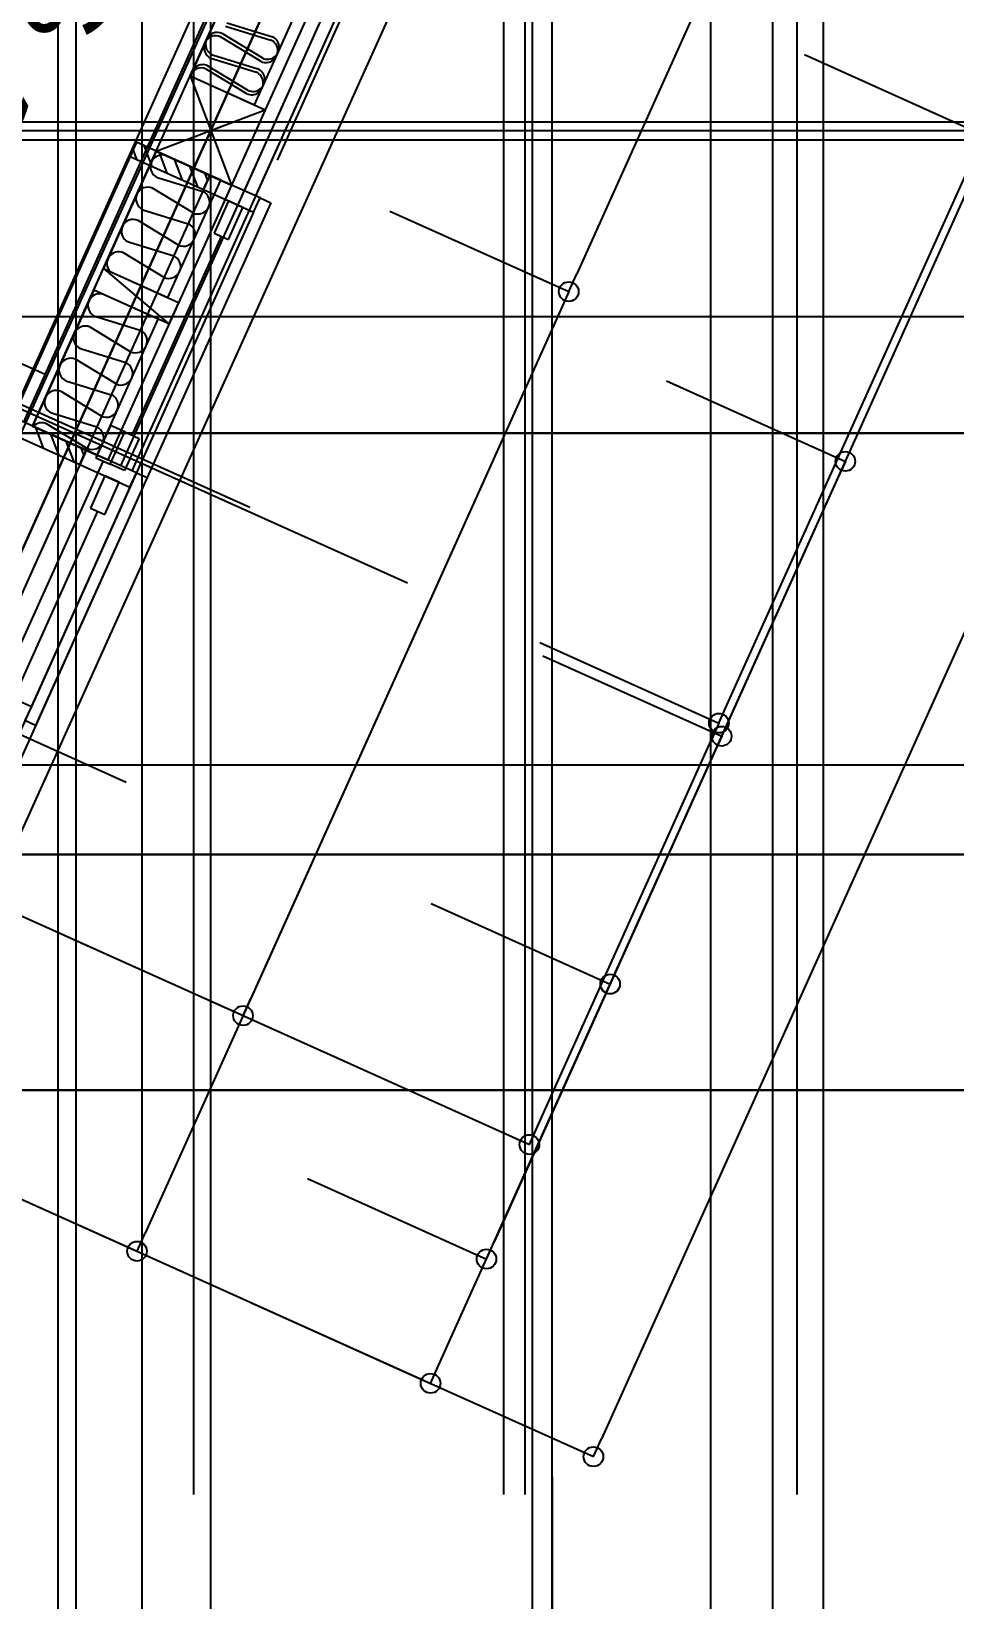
# Model space of a CAD drawing. Header units: metres. Extents: x 10908 to 27249, y 7268 to 22901.
# Drawn here: x 20094 to 21270, y 9876 to 11873 of the extents above; entities that cross this region are included whole.
import ezdxf

# ---------------------------------------------------------------- set-up
doc = ezdxf.new("R2010")
doc.units = ezdxf.units.M

msp = doc.modelspace()

# ---------------------------------------------------------------- linework, layer by layer
at = {"layer": '繝繝ｼ繧ｿ 001_1F'}
for p, q in [((18710.46694910874, 8165.039872901067), (23230.55688280352, 18209.68417000058)), ((20731.59314140038, 12656.43141132692), (20731.59314140038, 7735)), ((21141.47341594739, 12348.84801035021), (20788.55979344463, 11564.59551589963)), ((21141.47841594737, 12348.84301035019), (20788.56479344461, 11564.5905158996)), ((20612.56394294581, 10174.36618126015), (21576.92093466847, 12317.38171842162)), ((18912.84079647144, 11917.80289964042), (20572.77660869934, 11170.83178413786)), ((21078.57527822905, 11843.54583431845), (21306.55565452283, 11740.95466498625)), ((21078.57527822905, 11843.54583431845), (21078.57527822905, 11843.54583431845)), ((21078.57527822905, 11843.54583431845), (21078.57527822905, 11843.54583431845)), ((20979.89539252796, 11015.04297166431), (21296.29653758961, 11718.15662735687)), ((20550.32030021763, 11644.38864760245), (20778.30067651141, 11541.79747827025)), ((20550.32030021763, 11644.38864760245), (20550.32030021763, 11644.38864760245)), ((20550.32030021763, 11644.38864760245), (20550.32030021763, 11644.38864760245)), ((20550.32530021761, 11644.38364760242), (20550.32530021761, 11644.38364760242)), ((20550.32530021761, 11644.38364760243), (20778.30567651139, 11541.79247827023)), ((20550.32530021761, 11644.38364760243), (20550.32530021761, 11644.38364760243)), ((21512.88289506868, 11620.69001649126), (20820.02608537315, 10081.00821716786)), ((20778.30067651141, 11541.79747827025), (20788.55979344463, 11564.595515899628)), ((20778.30567651139, 11541.79247827023), (20788.56479344461, 11564.590515899608)), ((20778.30067651141, 11541.79747827025), (20768.041559578192, 11518.999440640871)), ((20778.30567651139, 11541.79247827022), (20768.04655957817, 11518.994440640841)), ((20778.30067651141, 11541.79747827025), (20778.30067651141, 11541.79747827025)), ((20778.30567651139, 11541.79247827023), (20778.30567651139, 11541.79247827023)), ((20768.04655957817, 11518.99444064085), (20238.67612582401, 10342.61569896494)), ((20768.04155957819, 11518.99944064087), (20373.67112582404, 10642.62069896498)), ((23123.15486463556, 11361.57314363085), (19710.65486463556, 11361.57314363085)), ((20741.65589930096, 11094.83610336713), (20969.63627559474, 10992.24493403493)), ((20741.65589930096, 11094.83610336713), (20741.65589930096, 11094.83610336713)), ((20741.65589930096, 11094.83610336713), (20741.65589930096, 11094.83610336713)), ((20969.63627559474, 10992.24493403493), (20979.89539252796, 11015.042971664308)), ((20969.63627559474, 10992.24493403493), (20959.377158661522, 10969.446896405552)), ((20969.63627559474, 10992.24493403493), (20969.63627559474, 10992.24493403493)), ((20738.43972789407, 10478.47482803346), (20959.37715866152, 10969.44689640555)), ((19600.94895228971, 10962.9310368061), (20500.20023466708, 10558.26795973628)), ((26162.5, 10825.005), (11375, 10825.005)), ((20135.43163259704, 10722.4138306678), (20363.41200889082, 10619.8226613356)), ((20135.43163259704, 10722.4138306678), (20135.43163259704, 10722.4138306678)), ((20363.41200889082, 10619.8226613356), (20373.67112582404, 10642.620698964978)), ((20363.41200889082, 10619.8226613356), (20363.41200889082, 10619.8226613356)), ((20500.20023466708, 10558.26795973628), (20728.18061096086, 10455.67679040408)), ((20500.20023466708, 10558.26795973628), (20500.20023466708, 10558.26795973628)), ((20728.18061096086, 10455.67679040408), (20738.439727894078, 10478.474828033459)), ((20000.43663259701, 10422.40883066777), (20228.41700889079, 10319.81766133557)), ((20228.41700889079, 10319.81766133557), (20238.676125824008, 10342.615698964948)), ((20228.41700889079, 10319.81766133557), (20228.41700889079, 10319.81766133557)), ((20374.32444971881, 10254.15931296297), (20602.30482601259, 10151.56814363077)), ((20374.32444971881, 10254.15931296297), (20374.32444971881, 10254.15931296297)), ((20602.30482601259, 10151.56814363077), (20612.56394294581, 10174.366181260148)), ((20581.78659214615, 10160.80134887068), (20809.76696843993, 10058.21017953848)), ((20581.78659214615, 10160.80134887068), (20581.78659214615, 10160.80134887068)), ((20809.76696843993, 10058.21017953848), (20820.02608537315, 10081.008217167859)), ((20809.76696843993, 10058.21017953848), (20809.76696843993, 10058.21017953848)), ((20757.33148189235, 10032.49499999998), (20757.33148189235, 10032.49499999998)), ((20757.33148189235, 10032.49499999998), (20757.33148189235, 9782.494999999977)), ((20757.33148189235, 10032.49499999998), (20757.33148189235, 10032.49499999998))]:
    msp.add_line(p, q, dxfattribs=at)
for centre, radius in [((20778.30067651141, 11541.79747827025), 12.5), ((20778.30067651141, 11541.79747827025), 12.5), ((20778.30567651139, 11541.79247827022), 12.5), ((20778.30567651139, 11541.79247827023), 12.5), ((20969.63627559474, 10992.24493403493), 12.5), ((20969.63627559474, 10992.24493403493), 12.500000000000002), ((20363.41200889082, 10619.8226613356), 12.5), ((20728.18061096086, 10455.67679040408), 12.500000000000002), ((20228.41700889079, 10319.81766133557), 12.500000000000002), ((20602.30482601259, 10151.56814363077), 12.5), ((20809.76696843993, 10058.21017953848), 12.5)]:
    msp.add_circle(centre, radius, dxfattribs=at)
at = {"layer": '繝繝ｼ繧ｿ 001_2F'}
for p, q in [((18841.91453303834, 8457.145614966843), (23230.55688280352, 18209.68417000058)), ((20757.32648189237, 9996.766731542351), (20757.32648189237, 13035.09270659643)), ((21141.47341594739, 12348.84801035021), (20788.55979344463, 11564.59551589963)), ((20612.55894294583, 10174.37118126017), (21576.91593466849, 12317.38671842165)), ((20550.32030021763, 11644.38864760245), (20550.32030021763, 11644.38864760245)), ((20550.32030021763, 11644.38864760245), (20778.30067651141, 11541.79747827025)), ((20550.32030021763, 11644.38864760245), (20550.32030021763, 11644.38864760245)), ((21512.8778950687, 11620.69501649128), (20820.02108537317, 10081.01321716788)), ((20778.30067651141, 11541.79747827025), (20788.55979344463, 11564.595515899628)), ((20778.30067651141, 11541.79747827025), (20768.041559578192, 11518.999440640871)), ((20778.30067651141, 11541.79747827025), (20778.30067651141, 11541.79747827025)), ((20768.04155957819, 11518.99944064087), (20238.67112582403, 10342.62069896497)), ((19288.69658954918, 10742.69460003934), (20588.46342293722, 10157.79952501472)), ((26162.5, 10525.005), (11375, 10525.005)), ((20000.43163259703, 10422.41383066779), (20228.41200889081, 10319.82266133559)), ((20228.41200889081, 10319.82266133559), (20238.67112582403, 10342.620698964967)), ((20228.41200889081, 10319.82266133559), (20228.41200889081, 10319.82266133559)), ((20374.31944971883, 10254.164312963), (20602.29982601261, 10151.5731436308)), ((20374.31944971883, 10254.164312963), (20374.31944971883, 10254.164312963)), ((20602.29982601261, 10151.5731436308), (20612.55894294583, 10174.371181260178)), ((20581.78159214617, 10160.8063488707), (20809.76196843995, 10058.21517953851)), ((20581.78159214617, 10160.8063488707), (20581.78159214617, 10160.8063488707)), ((20809.76196843995, 10058.21517953851), (20820.02108537317, 10081.013217167889)), ((20809.76196843995, 10058.21517953851), (20809.76196843995, 10058.21517953851)), ((20757.32648189237, 10032.5), (20757.32648189237, 10032.5)), ((20757.32648189237, 10032.5), (20757.32648189237, 9782.5)), ((20757.32648189237, 10032.5), (20757.32648189237, 10032.5))]:
    msp.add_line(p, q, dxfattribs=at)
for centre, radius in [((20778.30067651141, 11541.79747827025), 12.5), ((20778.30067651141, 11541.79747827025), 12.5), ((20228.41200889081, 10319.82266133559), 12.500000000000002), ((20602.29982601261, 10151.5731436308), 12.5), ((20809.76196843995, 10058.21517953851), 12.5)]:
    msp.add_circle(centre, radius, dxfattribs=at)
at = {"layer": '繝繝ｼ繧ｿ 001_R'}
msp.add_line((22724.70121818729, 17085.5604708534), (19772.45125630323, 10525.00500000002), dxfattribs=at)
at = {"layer": '繧ｫ繝槭メ_1F'}
msp.add_line((20111.176168660517, 11436.122726678914), (19607.795300196696, 11662.644117487635), dxfattribs=at)
at = {"layer": '繧ｫ繧ｿ繝ｭ繧ｰ驛ｨ蜩(蜴ｨ謌ｿ險ｭ蛯)_2F'}
for p, q in [((19734.556954317413, 10640.836994943944), (20658.739366209647, 12692.05735126198)), ((19752.15911051333, 10632.685544136903), (20676.97182176246, 12683.836793828654))]:
    msp.add_line(p, q, dxfattribs=at)
at = {"layer": '蜀螢∽ｻ穂ｸ_1F'}
msp.add_line((20427.48194818906, 12139.02445896456), (20241.5208805277, 11725.77764193932), dxfattribs=at)
at = {"layer": '蜀螢∽ｻ穂ｸ_2F'}
msp.add_line((20671.377880029613, 12681.015418610232), (20083.992140018112, 11375.713774140226), dxfattribs=at)
at = {"layer": '螟門｣∽ｻ穂ｸ_1F'}
for p, q in [((20365.086244478935, 11670.173228161266), (21712.806285928396, 14665.106653604513)), ((20379.676988561732, 11663.607393324006), (21727.397030011194, 14658.540818767251))]:
    msp.add_line(p, q, dxfattribs=at)
at = {"layer": '螟門｣∽ｻ穂ｸ_2F'}
for p, q in [((20207.557503969347, 11320.109360362181), (21665.541040510958, 14560.072774899103)), ((20222.148248052144, 11313.543525524921), (21680.13178459376, 14553.506940061843))]:
    msp.add_line(p, q, dxfattribs=at)
at = {"layer": '螢_1F'}
for p, q in [((20296.00819046192, 11816.399841516102), (20626.351755711603, 12550.496653182068)), ((20722.103513754988, 12507.408362062548), (20391.759948505303, 11773.311550396582)), ((20252.91989934239, 11720.648083472706), (20348.671657385774, 11677.559792353182))]:
    msp.add_line(p, q, dxfattribs=at)
at = {"layer": '螢_2F'}
for p, q in [((20296.00821447817, 11816.399830708788), (20626.351776294607, 12550.496643919714)), ((20722.103513754988, 12507.408362062546), (20391.759948505303, 11773.311550396582)), ((20095.391184934062, 11370.584203928056), (20252.91992380646, 11720.648072463884)), ((20348.671657385778, 11677.559792353195), (20191.142916876186, 11327.495924554101)), ((20173.362840721795, 11543.854619871392), (20185.67378104166, 11571.212265026645)), ((20185.67378104166, 11571.212265026645), (20281.425539085045, 11528.12397390712)), ((20185.67378104166, 11571.212265026645), (20269.114598765183, 11500.766328751868)), ((20269.114598765183, 11500.766328751868), (20173.3628407218, 11543.854619871392)), ((20281.425539085045, 11528.12397390712), (20269.11459876518, 11500.766328751868)), ((20095.3911588328, 11370.584215673616), (20191.142916876186, 11327.495924554092))]:
    msp.add_line(p, q, dxfattribs=at)
at = {"layer": '蟒ｺ蜈ｷ(驥大ｱ樒ｪ)_1F'}
for p, q in [((20227.842057950074, 11731.933112099248), (20219.634764403498, 11713.694681995747)), ((20321.314012230523, 11689.870732673047), (20227.842057950074, 11731.933112099248)), ((20237.1626064722, 11727.738865264291), (20247.193743029125, 11701.293141614213)), ((20219.634764403498, 11713.694681995747), (19936.48313704663, 11084.46884342492)), ((20219.634764403498, 11713.694681995747), (20313.106718683946, 11671.632302569546)), ((20223.331155402073, 11721.908884214801), (20227.848966622554, 11709.998290997171)), ((20256.507382878775, 11719.033715881333), (20266.5385194357, 11692.587992231254)), ((20275.85215928535, 11710.328566498374), (20285.883295842275, 11683.882842848296)), ((20295.196935691925, 11701.623417115416), (20305.22807224885, 11675.177693465337)), ((20321.314012230523, 11689.870732673047), (20313.106718683946, 11671.632302569546)), ((20313.106718683946, 11671.632302569546), (20321.314012230523, 11689.870732673047)), ((20314.5417120985, 11692.918267732457), (20318.266477171113, 11683.098432541026)), ((20385.148517592777, 11661.145205260033), (20321.31401223052, 11689.870732673047)), ((20313.106718683946, 11671.632302569546), (20029.95509132708, 11042.406463998721)), ((20313.106718683946, 11671.632302569546), (20376.941224046204, 11642.90677515653)), ((20398.827340170406, 11654.9897351001), (20099.261125720386, 10989.28703632227)), ((20345.023971365074, 11657.269538863038), (20326.557560885278, 11616.233071130158)), ((20344.79599098878, 11608.025777583582), (20363.262401468575, 11649.062245316461)), ((20363.262401468575, 11649.062245316461), (20345.023971365074, 11657.269538863038)), ((20376.941224046204, 11642.906775156529), (20385.14851759278, 11661.14520526003)), ((20385.148517592777, 11661.145205260033), (20398.827340170403, 11654.9897351001)), ((20376.941224046204, 11642.906775156529), (20093.789596689337, 11013.680936585703)), ((20335.67677593703, 11612.12942435687), (20221.80057797829, 11359.071206670777)), ((20326.557560885278, 11616.233071130158), (20344.79599098878, 11608.025777583582)), ((20902.66397177966, 11428.26325087594), (21130.64434807343, 11325.67208154374)), ((20902.66397177966, 11428.26325087594), (20902.66397177966, 11428.26325087594)), ((20372.153636144034, 11266.739154271798), (20034.742679229243, 11418.574084883452)), ((20194.442932823036, 11371.38214699064), (20175.97652234324, 11330.34567925776)), ((20212.681362926538, 11363.174853444065), (20194.442932823036, 11371.382146990642)), ((20194.214952446742, 11322.138385711185), (20212.681362926538, 11363.174853444065)), ((20194.214952446742, 11322.138385711185), (20212.681362926538, 11363.174853444065)), ((20230.91979303004, 11354.967559897488), (20212.453382550244, 11313.931092164608)), ((20212.681362926538, 11363.174853444065), (20230.91979303004, 11354.967559897488)), ((20185.09573739499, 11326.242032484473), (20071.21953943625, 11073.18381479838)), ((20175.97652234324, 11330.34567925776), (20194.214952446742, 11322.138385711183)), ((21130.64434807343, 11325.67208154374), (21120.38523114021, 11302.874043914362)), ((20212.453382550244, 11313.931092164608), (20194.214952446742, 11322.138385711185)), ((21120.38523114022, 11302.87404391437), (20841.33725055663, 10682.76742039529)), ((20029.955091327076, 11042.40646399872), (20093.789596689334, 11013.680936585704)), ((20093.789596689334, 11013.680936585704), (20085.582303142757, 10995.442506482203)), ((20099.261125720386, 10989.28703632227), (20085.58230314276, 10995.442506482203)), ((20603.09775732964, 10762.56055209811), (20831.07813362341, 10659.96938276591)), ((20603.09775732964, 10762.56055209811), (20603.09775732964, 10762.56055209811)), ((20831.07813362341, 10659.96938276591), (20841.33725055663, 10682.767420395288)), ((20831.07813362341, 10659.96938276591), (20831.07813362341, 10659.96938276591))]:
    msp.add_line(p, q, dxfattribs=at)
for centre in [(21130.64434807343, 11325.67208154374), (20831.07813362341, 10659.96938276591)]:
    msp.add_circle(centre, 12.5, dxfattribs=at)
at = {"layer": '蟒ｺ蜈ｷ(驥大ｱ樒ｪ)_2F'}
for p, q in [((20062.10602389391, 11363.630814196657), (20155.57797817436, 11321.568434770455)), ((20163.78527172093, 11339.806864873957), (20070.313317440483, 11381.869244300158)), ((20098.978642369188, 11368.969848082243), (20109.009778926113, 11342.524124432164)), ((20118.323418775763, 11360.264698699284), (20128.354555332688, 11333.818975049206)), ((20137.668195182338, 11351.559549316326), (20147.699331739263, 11325.113825666247)), ((20163.78527172093, 11339.806864873957), (20155.577978174355, 11321.568434770455)), ((20155.57797817436, 11321.568434770455), (20163.785271720935, 11339.806864873957)), ((20157.012971588912, 11342.854399933367), (20160.737736661526, 11333.034564741936)), ((20227.61977708319, 11311.08133746094), (20163.78527172093, 11339.806864873957)), ((20155.57797817436, 11321.568434770455), (19872.426350817488, 10692.342596199629)), ((20241.29859966082, 11304.92586730101), (19941.732385210795, 10639.22316852318)), ((20155.57797817436, 11321.568434770455), (20219.412483536616, 11292.842907357439)), ((20187.495230855486, 11307.205671063946), (20169.02882037569, 11266.169203331066)), ((20205.733660958987, 11298.998377517371), (20187.495230855486, 11307.205671063948)), ((20219.412483536616, 11292.842907357439), (20227.619777083193, 11311.08133746094)), ((20227.61977708319, 11311.08133746094), (20241.298599660815, 11304.925867301008)), ((20219.412483536616, 11292.842907357439), (19936.260856179746, 10663.617068786612)), ((20187.26725047919, 11257.961909784492), (20205.733660958987, 11298.998377517371)), ((20169.02882037569, 11266.169203331066), (20187.26725047919, 11257.96190978449)), ((20178.148035427443, 11262.06555655778), (20064.2718374687, 11009.007338871686)), ((20214.624895634446, 10916.675286472706), (19877.21393871966, 11068.510217084362)), ((20745.13523127007, 11078.19938307685), (20973.11560756384, 10975.60821374465)), ((20745.13523127007, 11078.19938307685), (20745.13523127007, 11078.19938307685)), ((20973.11560756384, 10975.60821374465), (20962.85649063062, 10952.810176115272)), ((20962.85649063062, 10952.81017611527), (20683.80851004704, 10332.7035525962)), ((20445.56901682004, 10412.49668429902), (20673.54939311382, 10309.90551496682)), ((20445.56901682004, 10412.49668429902), (20445.56901682004, 10412.49668429902)), ((20673.54939311382, 10309.90551496682), (20683.808510047038, 10332.703552596198)), ((20673.54939311382, 10309.90551496682), (20673.54939311382, 10309.90551496682))]:
    msp.add_line(p, q, dxfattribs=at)
for centre, radius in [((20973.11560756384, 10975.60821374465), 12.499999999999998), ((20673.54939311382, 10309.90551496682), 12.5)]:
    msp.add_circle(centre, radius, dxfattribs=at)
at = {"layer": '譁ｭ辭ｱ譚_1F'}
for p, q in [((20413.567691675442, 12077.643177546162), (20296.00819046192, 11816.399841516108)), ((20378.081125927678, 11779.467020556516), (20495.6406271412, 12040.710356586571)), ((20386.55201708461, 11834.84407679329), (20334.91446185407, 11866.30536872183)), ((20341.069932014005, 11879.984191299458), (20398.862957404475, 11862.201721948542)), ((20368.08560660481, 11793.80760906041), (20316.44805137427, 11825.268900988951)), ((20322.603521534205, 11838.947723566578), (20380.396546924676, 11821.165254215663)), ((20296.00819046192, 11816.399841516108), (20378.081125927678, 11779.467020556516))]:
    msp.add_line(p, q, dxfattribs=at)
for centre, radius, start, end in [((20328.75899169414, 11852.626546144205), 14.99999999999831, 65.77225468204519, -114.22774531796402), ((20392.707487244545, 11848.522899370915), 14.99999999999997, -114.22774531796112, 65.77225468204804), ((20310.29258121434, 11811.590078411327), 14.99999999999636, 65.77225468204347, 161.4180806980007), ((20374.241076764745, 11807.486431638035), 14.99999999999997, -114.22774531796112, 65.77225468204804)]:
    msp.add_arc(centre, radius, start, end, dxfattribs=at)
at = {"layer": '譁ｭ辭ｱ譚_2F'}
for p, q in [((20360.078768906402, 11958.778904726069), (20296.00819046192, 11816.399841516104)), ((20378.081125927678, 11779.467020556513), (20442.15170437216, 11921.846083766477)), ((20342.980240684363, 11884.229321678004), (20400.773266074833, 11866.446852327088)), ((20388.46232575497, 11839.089207171835), (20336.82477052443, 11870.550499100376)), ((20324.513830204563, 11843.192853945124), (20382.306855595034, 11825.410384594208)), ((20369.99591527517, 11798.052739438956), (20318.35836004463, 11829.514031367497)), ((20296.00819046192, 11816.399841516104), (20378.081125927678, 11779.467020556513)), ((20252.919899342396, 11720.64808347271), (20185.673781041667, 11571.212265026641)), ((20334.992834808156, 11683.715262513118), (20252.919899342396, 11720.64808347271)), ((20254.287781600156, 11687.134968157525), (20312.080806990627, 11669.352498806611)), ((20267.746716507427, 11534.27944406705), (20334.992834808156, 11683.715262513118)), ((20299.769866670762, 11641.994853651358), (20248.132311440222, 11673.456145579898)), ((20235.821371120357, 11646.098500424645), (20293.614396510828, 11628.316031073731)), ((20281.303456190963, 11600.958385918479), (20229.665900960423, 11632.419677847018)), ((20217.354960640558, 11605.062032691765), (20275.14798603103, 11587.279563340851)), ((20262.837045711163, 11559.921918185599), (20211.199490480623, 11591.383210114138)), ((20185.673781041667, 11571.212265026641), (20267.746716507427, 11534.27944406705)), ((20173.3628407218, 11543.85461987139), (20095.3911588328, 11370.58421567362)), ((20255.435776187558, 11506.921798911799), (20173.3628407218, 11543.85461987139)), ((20174.73072297956, 11510.341504556205), (20232.52374837003, 11492.55903520529)), ((20177.46409429856, 11333.651394714028), (20255.435776187558, 11506.921798911799)), ((20220.212808050164, 11465.201390050037), (20168.575252819624, 11496.662681978578)), ((20156.26431249976, 11469.305036823325), (20214.05733789023, 11451.52256747241)), ((20201.746397570365, 11424.164922317157), (20150.108842339825, 11455.626214245698)), ((20137.79790201996, 11428.268569090445), (20195.59092741043, 11410.48609973953)), ((20183.279987090566, 11383.128454584277), (20131.642431860026, 11414.589746512818)), ((20119.33149154016, 11387.232101357566), (20177.12451693063, 11369.44963200665)), ((20095.3911588328, 11370.58421567362), (20177.46409429856, 11333.651394714028)), ((20164.813576610766, 11342.091986851397), (20113.176021380226, 11373.553278779938))]:
    msp.add_line(p, q, dxfattribs=at)
for centre, radius, start, end in [((20330.669300364498, 11856.871676522751), 14.9999999999983, 65.77225468204519, -114.22774531796402), ((20394.617795914903, 11852.76802974946), 14.99999999999996, -114.22774531796112, 65.77225468204804), ((20312.2028898847, 11815.835208789867), 15.00000000000125, 65.77225468206048, 179.896840630192), ((20376.151385435103, 11811.731562016581), 14.99999999999997, -114.22774531796112, 65.77225468204804), ((20260.44325176009, 11700.813790735152), 14.99999999999831, 65.7722546820452, -114.22774531796402), ((20241.97684128029, 11659.777323002272), 14.99999999999831, 65.7722546820452, -114.22774531796402), ((20305.925336830693, 11655.673676228984), 15.00000000000162, -114.2277453179491, 65.77225468204172), ((20223.510430800492, 11618.740855269392), 14.9999999999983, 65.77225468204519, -114.22774531796402), ((20287.458926350893, 11614.637208496104), 15.00000000000162, -114.2277453179491, 65.7722546820417), ((20205.044020320693, 11577.704387536514), 14.99999999999765, 65.77225468204044, -136.6179439735152), ((20268.992515871094, 11573.600740763224), 15.00000000000162, -114.2277453179491, 65.7722546820417), ((20180.886193139493, 11524.02032713383), 14.99999999999997, 65.7722546820544, -114.22774531796753), ((20162.419782659694, 11482.98385940095), 14.99999999999996, 65.77225468205438, -114.22774531796753), ((20226.368278210095, 11478.880212627662), 15.00000000000162, -114.2277453179491, 65.77225468204172), ((20143.953372179894, 11441.94739166807), 14.99999999999996, 65.77225468205438, -114.22774531796753), ((20207.901867730296, 11437.843744894783), 15.00000000000162, -114.2277453179491, 65.77225468204172), ((20125.486961700095, 11400.910923935191), 14.99999999999996, 65.77225468205438, -114.22774531796753), ((20189.435457250496, 11396.807277161903), 15.00000000000162, -114.2277453179491, 65.7722546820417), ((20107.020551220296, 11359.87445620231), 15.00000000000212, 65.77225468205401, 136.3246597311145), ((20170.969046770697, 11355.770809429023), 15.00000000000162, -114.2277453179491, 65.7722546820417)]:
    msp.add_arc(centre, radius, start, end, dxfattribs=at)
at = {"layer": '譟ｱ_1F'}
for p, q in [((20252.919899342396, 11720.648083472719), (20296.00819046192, 11816.399841516106)), ((20296.00819046192, 11816.399841516106), (20391.759948505307, 11773.311550396584)), ((20296.00819046192, 11816.399841516106), (20348.671657385785, 11677.559792353197)), ((20252.919899342396, 11720.648083472719), (20391.759948505303, 11773.311550396584)), ((20391.759948505303, 11773.311550396586), (20348.67165738578, 11677.559792353199)), ((20348.67165738578, 11677.559792353199), (20252.919899342392, 11720.64808347272))]:
    msp.add_line(p, q, dxfattribs=at)
at = {"layer": '譟ｱ_2F'}
for p, q in [((20252.919899342396, 11720.648083472717), (20296.00819046192, 11816.399841516104)), ((20296.00819046192, 11816.399841516104), (20391.759948505307, 11773.311550396582)), ((20296.00819046192, 11816.399841516104), (20348.671657385785, 11677.559792353195)), ((20252.919899342396, 11720.648083472717), (20391.759948505303, 11773.311550396582)), ((20391.759948505303, 11773.311550396584), (20348.67165738578, 11677.559792353197)), ((20348.67165738578, 11677.559792353197), (20252.919899342392, 11720.648083472719))]:
    msp.add_line(p, q, dxfattribs=at)
at = {"layer": '閠仙鴨螢_1F'}
msp.add_line((20780.12451952176, 12538.869653991085), (20406.69266315255, 11709.021084281734), dxfattribs=at)
msp.add_line((20780.12451952176, 12538.869653991085), (20406.69266315255, 11709.021084281734), dxfattribs=at)
at = {"layer": '閠仙鴨螢_2F'}
msp.add_line((20780.12451952176, 12538.869653991085), (20406.692663152546, 11709.021084281736), dxfattribs=at)
msp.add_line((20780.12451952176, 12538.869653991085), (20406.692663152546, 11709.021084281736), dxfattribs=at)
at = {"layer": '騾壹ｊ闃ｯ_1F'}
for p, q in [((20128.08125630323, 9325.005000000008), (20128.081256303256, 22205.005000000012)), ((20151.03993306429, 9325.005000000008), (20151.039933064316, 22205.005000000012)), ((20234.73625630324, 9324.999999999989), (20234.736256303266, 22204.999999999993)), ((20300.93992636846, 10010.000000000015), (20300.939926368486, 22205.005000000005)), ((20322.36994921863, 9858.33333333335), (20322.369949218657, 22205.00500000001)), ((20695.80182835509, 10010.000000000015), (20695.801828355114, 22205.005000000005)), ((20722.95328175651, 10010.000000000015), (20722.953281756534, 22205.005000000005)), ((20757.35648189234, 9858.333333333348), (20757.356481892366, 22205.00481903601)), ((20959.22739747502, 9325.00500000001), (20959.227397475046, 22205.005000000012)), ((21038.08125630323, 9325.00500000001), (21038.081256303256, 22205.005000000012)), ((21069.23363666222, 10010.000000000015), (21069.233636662244, 22205.005000000005)), ((21102.86848941337, 9325.00500000001), (21102.868489413395, 22205.005000000012)), ((19544.821233685718, 10019.093946053636), (22035.981451974756, 15555.00480432849)), ((13801.696666666643, 11746.97975024838), (24358.081256303238, 11746.979750248358)), ((13953.363333333302, 11758.04625605209), (24358.081256303278, 11758.046256052068)), ((13514.73125630323, 11735.00500000002), (24358.08125630323, 11735.004999999997)), ((13514.731256303232, 11510.00499999994), (24358.08125630323, 11510.004999999917)), ((13514.731256303232, 11361.56814363086), (24358.08125630323, 11361.568143630839)), ((13514.731256303232, 10939.26412546017), (24358.08125630323, 10939.264125460148)), ((13514.731256303232, 10825.00500000002), (24358.08125630323, 10825.004999999997)), ((13514.731256303232, 10525.00500000002), (24358.08125630323, 10525.004999999997))]:
    msp.add_line(p, q, dxfattribs=at)
at = {"layer": '騾壹ｊ闃ｯ_2F'}
for p, q in [((20128.08125630323, 9325.005000000008), (20128.081256303256, 22205.005000000012)), ((20151.03993306429, 9325.005000000008), (20151.039933064316, 22205.005000000012)), ((20234.73625630324, 9324.999999999989), (20234.736256303266, 22204.999999999993)), ((20300.93992636846, 10010.000000000015), (20300.939926368486, 22205.005000000005)), ((20322.36994921863, 9858.33333333335), (20322.369949218657, 22205.00500000001)), ((20695.80182835509, 10010.000000000015), (20695.801828355114, 22205.005000000005)), ((20722.95328175651, 10010.000000000015), (20722.953281756534, 22205.005000000005)), ((20757.35648189234, 9858.333333333348), (20757.356481892366, 22205.00481903601)), ((20959.22739747502, 9325.00500000001), (20959.227397475046, 22205.005000000012)), ((21038.08125630323, 9325.00500000001), (21038.081256303256, 22205.005000000012)), ((21069.23363666222, 10010.000000000015), (21069.233636662244, 22205.005000000005)), ((21102.86848941337, 9325.00500000001), (21102.868489413395, 22205.005000000012)), ((19544.821233685718, 10019.093946053636), (22035.981451974756, 15555.00480432849)), ((13801.696666666643, 11746.97975024838), (24358.081256303238, 11746.979750248358)), ((13953.363333333302, 11758.04625605209), (24358.081256303278, 11758.046256052068)), ((13514.73125630323, 11735.00500000002), (24358.08125630323, 11735.004999999997)), ((13514.731256303232, 11510.00499999994), (24358.08125630323, 11510.004999999917)), ((13514.731256303232, 11361.56814363086), (24358.08125630323, 11361.568143630839)), ((13514.731256303232, 10939.26412546017), (24358.08125630323, 10939.264125460148)), ((13514.731256303232, 10825.00500000002), (24358.08125630323, 10825.004999999997)), ((13514.731256303232, 10525.00500000002), (24358.08125630323, 10525.004999999997))]:
    msp.add_line(p, q, dxfattribs=at)
at = {"layer": '騾壹ｊ闃ｯ_R'}
for p, q in [((20128.08125630323, 9325.005000000008), (20128.081256303256, 22205.005000000012)), ((20151.03993306429, 9325.005000000008), (20151.039933064316, 22205.005000000012)), ((20234.73625630324, 9324.999999999989), (20234.736256303266, 22204.999999999993)), ((20300.93992636846, 10010.000000000015), (20300.939926368486, 22205.005000000005)), ((20322.36994921863, 9858.33333333335), (20322.369949218657, 22205.00500000001)), ((20695.80182835509, 10010.000000000015), (20695.801828355114, 22205.005000000005)), ((20722.95328175651, 10010.000000000015), (20722.953281756534, 22205.005000000005)), ((20757.35648189234, 9858.333333333348), (20757.356481892366, 22205.00481903601)), ((20959.22739747502, 9325.00500000001), (20959.227397475046, 22205.005000000012)), ((21038.08125630323, 9325.00500000001), (21038.081256303256, 22205.005000000012)), ((21069.23363666222, 10010.000000000015), (21069.233636662244, 22205.005000000005)), ((21102.86848941337, 9325.00500000001), (21102.868489413395, 22205.005000000012)), ((19544.821233685718, 10019.093946053636), (22035.981451974756, 15555.00480432849)), ((13801.696666666643, 11746.97975024838), (24358.081256303238, 11746.979750248358)), ((13953.363333333302, 11758.04625605209), (24358.081256303278, 11758.046256052068)), ((13514.73125630323, 11735.00500000002), (24358.08125630323, 11735.004999999997)), ((13514.731256303232, 11510.00499999994), (24358.08125630323, 11510.004999999917)), ((13514.731256303232, 11361.56814363086), (24358.08125630323, 11361.568143630839)), ((13514.731256303232, 10939.26412546017), (24358.08125630323, 10939.264125460148)), ((13514.731256303232, 10825.00500000002), (24358.08125630323, 10825.004999999997)), ((13514.731256303232, 10525.00500000002), (24358.08125630323, 10525.004999999997))]:
    msp.add_line(p, q, dxfattribs=at)
at = {"layer": '驛ｨ螻_1F'}
msp.add_line((19069.784235564, 8614.624347396695), (24901.665000000005, 21530.005), dxfattribs=at)
at = {"layer": '驛ｨ螻_2F'}
msp.add_line((19069.784235564, 8614.624347396704), (24901.665000000005, 21530.005000000012), dxfattribs=at)

# ---------------------------------------------------------------- texts
at = {"layer": '驛ｨ螻_1F'}
for s, p in [('ｼCH 2,500ｼ', (19465.97952117301, 11873.106517487631)), ('ｼFLﾂｱ0ｼ', (19575.220486535018, 11708.106517487631))]:
    msp.add_text(s, height=112, dxfattribs=at).set_placement(p)

doc.saveas('drawing.dxf')
